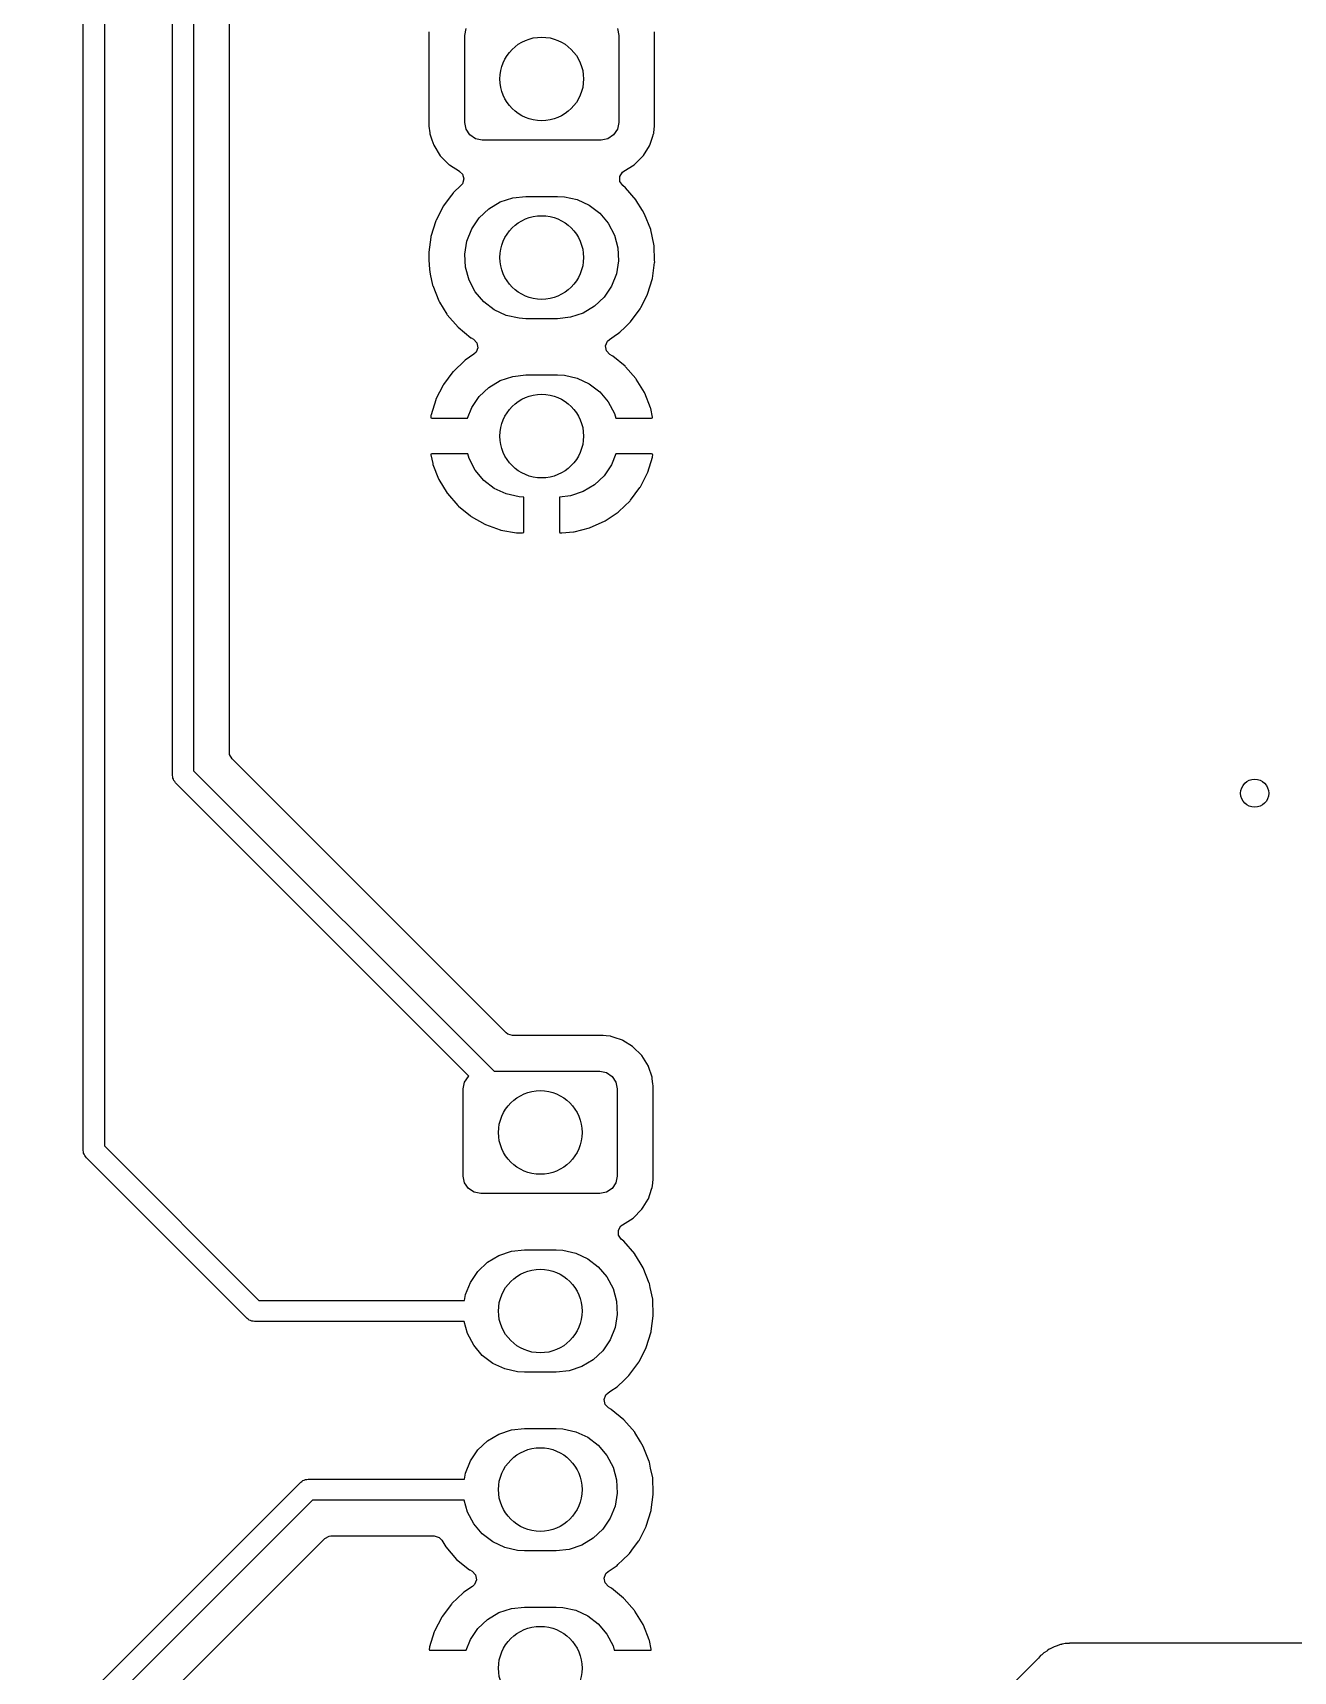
# Model space of a CAD drawing. Extents: x 51 to 243, y -135 to -54.
# Drawn here: x 51.2 to 69.13, y -107.74 to -84.43 of the extents above; entities that cross this region are included whole.
import ezdxf

# ---------------------------------------------------------------- set-up
doc = ezdxf.new("R2010")
doc.units = 0
doc.layers.add('BLACK', color=7, linetype='CONTINUOUS')

msp = doc.modelspace()

# ---------------------------------------------------------------- linework, layer by layer
at = {"layer": 'BLACK', "linetype": 'CONTINUOUS'}
for p, q in [((51.92, -100.33), (51.92, -58.166)), ((52.22, -58.2281), (52.22, -100.268)), ((53.19, -94.996), (53.19, -63.246)), ((53.49, -63.3081), (53.49, -94.9339)), ((53.9985, -94.671), (53.9985, -63.5709)), ((56.8365, -84.4196), (56.8365, -85.7604)), ((57.345, -84.47), (57.364, -84.3743)), ((57.345, -85.71), (57.345, -84.47)), ((59.516, -84.3743), (59.535, -84.47)), ((59.535, -84.47), (59.535, -85.71)), ((60.0435, -85.7604), (60.0435, -84.4196)), ((56.8365, -85.7604), (56.8368, -85.7636)), ((56.8368, -85.7636), (56.8368, -85.7636)), ((56.8368, -85.7636), (56.8467, -85.8586)), ((57.364, -85.8057), (57.345, -85.71)), ((59.535, -85.71), (59.516, -85.8057)), ((60.0391, -85.8037), (60.0435, -85.7604)), ((56.8467, -85.8586), (56.8475, -85.8662)), ((56.8475, -85.8662), (56.8497, -85.8727)), ((56.8497, -85.8727), (56.8497, -85.8727)), ((56.8497, -85.8727), (56.8768, -85.9542)), ((56.8768, -85.9542), (56.9034, -86.0339)), ((57.4182, -85.8868), (57.364, -85.8057)), ((57.4993, -85.941), (57.4182, -85.8868)), ((57.595, -85.96), (57.4993, -85.941)), ((59.285, -85.96), (57.595, -85.96)), ((59.3807, -85.941), (59.285, -85.96)), ((59.4618, -85.8868), (59.3807, -85.941)), ((59.516, -85.8057), (59.4618, -85.8868)), ((59.9771, -86.0327), (60.0157, -85.9163)), ((60.0157, -85.9163), (60.0306, -85.8714)), ((60.0306, -85.8714), (60.0328, -85.8649)), ((60.0306, -85.8714), (60.0306, -85.8714)), ((60.0328, -85.8649), (60.0335, -85.8577)), ((60.0335, -85.8577), (60.0391, -85.8037)), ((56.9034, -86.0339), (56.9965, -86.1843)), ((56.9965, -86.1843), (57.0017, -86.1895)), ((57.0017, -86.1895), (57.0561, -86.2438)), ((59.7593, -86.3085), (59.8843, -86.1833)), ((59.8843, -86.1833), (59.8881, -86.1771)), ((59.8881, -86.1771), (59.9733, -86.039)), ((59.9733, -86.039), (59.9771, -86.0327)), ((59.9733, -86.039), (59.9733, -86.039)), ((57.0561, -86.2438), (57.1217, -86.3093)), ((57.1217, -86.3093), (57.1279, -86.3131)), ((57.1279, -86.3131), (57.1279, -86.3131)), ((57.1279, -86.3131), (57.2723, -86.4021)), ((57.2723, -86.4021), (57.2709, -86.4043)), ((57.2709, -86.4043), (57.3153, -86.4433)), ((57.3153, -86.4433), (57.3348, -86.5116)), ((59.5503, -86.478), (59.587, -86.4172)), ((59.587, -86.4172), (59.6094, -86.4023)), ((59.6089, -86.4016), (59.7531, -86.3123)), ((59.6094, -86.4023), (59.6089, -86.4016)), ((59.7531, -86.3123), (59.7593, -86.3085)), ((57.2957, -86.6018), (57.1827, -86.7096)), ((57.3142, -86.5795), (57.2957, -86.6018)), ((57.3348, -86.5116), (57.3142, -86.5795)), ((59.5522, -86.5489), (59.5503, -86.478)), ((59.5922, -86.6076), (59.5522, -86.5489)), ((59.6295, -86.6382), (59.5922, -86.6076)), ((59.7828, -86.8149), (59.6295, -86.6382)), ((57.0368, -86.9057), (56.9386, -87.0988)), ((57.0392, -86.901), (57.0368, -86.9057)), ((57.0368, -86.9057), (57.0368, -86.9057)), ((57.1582, -86.741), (57.0392, -86.901)), ((57.1756, -86.7176), (57.1582, -86.741)), ((57.1788, -86.7133), (57.1756, -86.7176)), ((57.1827, -86.7096), (57.1788, -86.7133)), ((57.1827, -86.7096), (57.1827, -86.7096)), ((57.689, -86.937), (57.8501, -86.8402)), ((57.8501, -86.8402), (58.0282, -86.7803)), ((58.0282, -86.7803), (58.215, -86.76)), ((58.215, -86.76), (58.665, -86.76)), ((58.665, -86.76), (58.762, -86.7654)), ((58.762, -86.7654), (58.9454, -86.8064)), ((58.9454, -86.8064), (59.1157, -86.8858)), ((59.1157, -86.8858), (59.265, -87)), ((59.7856, -86.8194), (59.7828, -86.8149)), ((59.8719, -86.9616), (59.7856, -86.8194)), ((59.7856, -86.8194), (59.7856, -86.8194)), ((56.9332, -87.1095), (56.8638, -87.3329)), ((56.9386, -87.0988), (56.9332, -87.1095)), ((57.4468, -87.2216), (57.5525, -87.0661)), ((57.5525, -87.0661), (57.689, -86.937)), ((59.265, -87), (59.3863, -87.1435)), ((59.3863, -87.1435), (59.4739, -87.3097)), ((59.9042, -87.0149), (59.8719, -86.9616)), ((59.9901, -87.2324), (59.9042, -87.0149)), ((56.8631, -87.3382), (56.8343, -87.5557)), ((56.8638, -87.3329), (56.8631, -87.3382)), ((56.8631, -87.3382), (56.8631, -87.3382)), ((57.3464, -87.5814), (57.377, -87.396)), ((57.377, -87.396), (57.4468, -87.2216)), ((59.4739, -87.3097), (59.5238, -87.4909)), ((59.9912, -87.2377), (59.9901, -87.2324)), ((60.0101, -87.3278), (59.9912, -87.2377)), ((59.9912, -87.2377), (59.9912, -87.2377)), ((60.0382, -87.4614), (60.0101, -87.3278)), ((56.8343, -87.5557), (56.8331, -87.5648)), ((56.8331, -87.5648), (56.8333, -87.5702)), ((56.8333, -87.5702), (56.8367, -87.6633)), ((56.8333, -87.5702), (56.8333, -87.5702)), ((57.3562, -87.7691), (57.3464, -87.5814)), ((59.5238, -87.4909), (59.5336, -87.6786)), ((60.0384, -87.4667), (60.0382, -87.4614)), ((60.046, -87.6699), (60.0384, -87.4667)), ((56.8367, -87.6633), (56.8418, -87.7986)), ((56.8418, -87.7986), (56.8559, -87.8659)), ((57.4061, -87.9503), (57.3562, -87.7691)), ((59.503, -87.864), (59.4332, -88.0384)), ((59.5336, -87.6786), (59.503, -87.864)), ((60.0209, -87.8919), (60.0462, -87.7005)), ((60.0469, -87.6952), (60.046, -87.6699)), ((60.0462, -87.7005), (60.0469, -87.6952)), ((60.0462, -87.7005), (60.0462, -87.7005)), ((56.8559, -87.8659), (56.8886, -88.0217)), ((56.8886, -88.0217), (56.8899, -88.0276)), ((56.8899, -88.0276), (56.9758, -88.2451)), ((57.4937, -88.1165), (57.4061, -87.9503)), ((59.4332, -88.0384), (59.3275, -88.1939)), ((59.9468, -88.1505), (60.0162, -87.9271)), ((60.0162, -87.9271), (60.0209, -87.8919)), ((56.9758, -88.2451), (56.9885, -88.2661)), ((56.9885, -88.2661), (57.0917, -88.4362)), ((57.615, -88.26), (57.4937, -88.1165)), ((57.7643, -88.3742), (57.615, -88.26)), ((59.191, -88.323), (59.0299, -88.4198)), ((59.3275, -88.1939), (59.191, -88.323)), ((59.849, -88.343), (59.9444, -88.1553)), ((59.9444, -88.1553), (59.9468, -88.1505)), ((59.9444, -88.1553), (59.9444, -88.1553)), ((57.0917, -88.4362), (57.0972, -88.4451)), ((57.0972, -88.4451), (57.2505, -88.6218)), ((57.9346, -88.4536), (57.7643, -88.3742)), ((58.118, -88.4946), (57.9346, -88.4536)), ((58.215, -88.5), (58.118, -88.4946)), ((58.665, -88.5), (58.215, -88.5)), ((58.8518, -88.4797), (58.665, -88.5)), ((59.0299, -88.4198), (58.8518, -88.4797)), ((59.626, -88.6184), (59.7012, -88.5467)), ((59.7012, -88.5467), (59.8408, -88.359)), ((59.8408, -88.359), (59.849, -88.343)), ((57.2505, -88.6218), (57.4314, -88.7702)), ((57.4314, -88.7702), (57.436, -88.7728)), ((57.436, -88.7728), (57.436, -88.7728)), ((57.436, -88.7728), (57.469, -88.7916)), ((57.469, -88.7916), (57.5183, -88.8427)), ((59.3738, -88.8222), (59.403, -88.795)), ((59.403, -88.795), (59.4696, -88.7501)), ((59.4696, -88.7501), (59.5319, -88.7082)), ((59.5319, -88.7082), (59.5512, -88.6898)), ((59.5512, -88.6898), (59.626, -88.6184)), ((57.477, -89.0056), (57.3528, -89.0892)), ((57.5062, -88.9784), (57.477, -89.0056)), ((57.5322, -88.9123), (57.5062, -88.9784)), ((57.5183, -88.8427), (57.5322, -88.9123)), ((59.3479, -88.8883), (59.3738, -88.8222)), ((59.3617, -88.9579), (59.3479, -88.8883)), ((59.411, -89.009), (59.3617, -88.9579)), ((59.4437, -89.0276), (59.411, -89.009)), ((59.4525, -89.0336), (59.4437, -89.0276)), ((57.176, -89.2579), (57.0428, -89.437)), ((57.1831, -89.2499), (57.176, -89.2579)), ((57.3446, -89.0959), (57.1831, -89.2499)), ((57.3528, -89.0892), (57.3446, -89.0959)), ((59.625, -89.1751), (59.4525, -89.0336)), ((59.6327, -89.1826), (59.625, -89.1751)), ((59.7789, -89.3511), (59.6327, -89.1826)), ((57.0372, -89.446), (56.936, -89.6449)), ((57.0428, -89.437), (57.0372, -89.446)), ((57.5525, -89.6061), (57.689, -89.477)), ((57.689, -89.477), (57.8501, -89.3802)), ((57.8501, -89.3802), (58.0282, -89.3203)), ((58.0282, -89.3203), (58.215, -89.3)), ((58.215, -89.3), (58.665, -89.3)), ((58.665, -89.3), (58.762, -89.3054)), ((58.762, -89.3054), (58.9454, -89.3464)), ((58.9454, -89.3464), (59.1157, -89.4258)), ((59.1157, -89.4258), (59.265, -89.54)), ((59.7852, -89.3597), (59.7789, -89.3511)), ((59.901, -89.5505), (59.7852, -89.3597)), ((56.932, -89.6548), (56.8659, -89.8679)), ((56.936, -89.6449), (56.932, -89.6548)), ((57.4468, -89.7616), (57.5525, -89.6061)), ((59.265, -89.54), (59.3863, -89.6835)), ((59.3863, -89.6835), (59.4739, -89.8497)), ((59.9057, -89.56), (59.901, -89.5505)), ((59.9877, -89.7676), (59.9057, -89.56)), ((56.8636, -89.8783), (56.861, -89.898)), ((56.861, -89.898), (56.8632, -89.9122)), ((56.8632, -89.9122), (56.8763, -89.916)), ((56.8659, -89.8679), (56.8636, -89.8783)), ((56.8763, -89.916), (57.3851, -89.916)), ((57.3851, -89.916), (57.4468, -89.7616)), ((59.4739, -89.8497), (59.4922, -89.916)), ((59.4922, -89.916), (60.0016, -89.916)), ((59.9907, -89.7778), (59.9877, -89.7676)), ((60.0167, -89.9014), (59.9907, -89.7778)), ((60.0016, -89.916), (60.0152, -89.912)), ((60.0152, -89.912), (60.0167, -89.9014)), ((56.8648, -90.428), (56.8633, -90.4386)), ((56.8784, -90.424), (56.8648, -90.428)), ((57.3878, -90.424), (56.8784, -90.424)), ((57.4061, -90.4903), (57.3878, -90.424)), ((59.4949, -90.424), (59.4332, -90.5784)), ((60.0037, -90.424), (59.4949, -90.424)), ((60.0168, -90.4278), (60.0037, -90.424)), ((60.019, -90.442), (60.0168, -90.4278)), ((56.8633, -90.4386), (56.8893, -90.5622)), ((56.8893, -90.5622), (56.8923, -90.5724)), ((56.8923, -90.5724), (56.9743, -90.78)), ((57.4937, -90.6565), (57.4061, -90.4903)), ((57.615, -90.8), (57.4937, -90.6565)), ((59.4332, -90.5784), (59.3275, -90.7339)), ((59.948, -90.6852), (60.0141, -90.4721)), ((60.0141, -90.4721), (60.0164, -90.4617)), ((60.0164, -90.4617), (60.019, -90.442)), ((56.9743, -90.78), (56.979, -90.7895)), ((56.979, -90.7895), (57.0948, -90.9803)), ((57.7643, -90.9142), (57.615, -90.8)), ((59.191, -90.863), (59.0299, -90.9598)), ((59.3275, -90.7339), (59.191, -90.863)), ((59.8372, -90.903), (59.8428, -90.894)), ((59.8428, -90.894), (59.944, -90.6951)), ((59.944, -90.6951), (59.948, -90.6852)), ((57.0948, -90.9803), (57.1011, -90.9889)), ((57.1011, -90.9889), (57.2473, -91.1574)), ((57.9346, -90.9936), (57.7643, -90.9142)), ((58.118, -91.0346), (57.9346, -90.9936)), ((58.186, -91.0384), (58.118, -91.0346)), ((58.186, -91.5345), (58.186, -91.0384)), ((58.8518, -91.0197), (58.694, -91.0369)), ((58.694, -91.0369), (58.694, -91.5299)), ((59.0299, -90.9598), (58.8518, -91.0197)), ((59.5354, -91.2441), (59.6969, -91.0901)), ((59.6969, -91.0901), (59.704, -91.0821)), ((59.704, -91.0821), (59.8372, -90.903)), ((57.2473, -91.1574), (57.255, -91.1649)), ((57.255, -91.1649), (57.4275, -91.3064)), ((57.4275, -91.3064), (57.4363, -91.3124)), ((57.4363, -91.3124), (57.6303, -91.4228)), ((59.342, -91.3754), (59.5272, -91.2508)), ((59.5272, -91.2508), (59.5354, -91.2441)), ((57.6303, -91.4228), (57.6399, -91.4273)), ((57.6399, -91.4273), (57.8497, -91.5034)), ((57.8497, -91.5034), (57.86, -91.5062)), ((57.86, -91.5062), (58.0808, -91.5461)), ((58.0808, -91.5461), (58.089, -91.547)), ((58.089, -91.547), (58.1079, -91.5479)), ((58.1079, -91.5479), (58.1108, -91.548)), ((58.1108, -91.548), (58.1679, -91.548)), ((58.1679, -91.548), (58.1831, -91.5435)), ((58.1831, -91.5435), (58.1843, -91.5421)), ((58.1843, -91.5421), (58.186, -91.5345)), ((58.694, -91.5299), (58.6985, -91.5451)), ((58.6985, -91.5451), (58.6999, -91.5463)), ((58.6999, -91.5463), (58.7075, -91.548)), ((58.7075, -91.548), (58.7211, -91.548)), ((58.7211, -91.548), (58.7264, -91.5478)), ((58.7264, -91.5478), (58.8927, -91.5337)), ((58.8927, -91.5337), (58.9032, -91.5319)), ((58.9032, -91.5319), (59.1192, -91.4758)), ((59.1192, -91.4758), (59.1292, -91.4723)), ((59.1292, -91.4723), (59.3327, -91.3806)), ((59.3327, -91.3806), (59.342, -91.3754)), ((54.0014, -94.6978), (53.9985, -94.671)), ((54.0354, -94.7601), (54.0014, -94.6978)), ((57.9359, -98.6606), (54.0354, -94.7601)), ((53.1951, -95.0151), (53.19, -94.996)), ((53.1951, -95.0348), (53.1951, -95.0151)), ((53.205, -95.0519), (53.1951, -95.0348)), ((53.2101, -95.071), (53.205, -95.0519)), ((53.2241, -95.085), (53.2101, -95.071)), ((53.2339, -95.1021), (53.2241, -95.085)), ((53.49, -94.9339), (57.7621, -99.206)), ((57.4059, -99.2741), (53.2339, -95.1021)), ((57.9568, -98.6775), (57.9359, -98.6606)), ((58.0249, -98.6975), (57.9568, -98.6775)), ((59.3154, -98.6975), (58.0249, -98.6975)), ((59.3565, -98.7017), (59.3154, -98.6975)), ((59.413, -98.7075), (59.3565, -98.7017)), ((59.4199, -98.7082), (59.413, -98.7075)), ((59.413, -98.7075), (59.413, -98.7075)), ((59.4264, -98.7104), (59.4199, -98.7082)), ((59.472, -98.7255), (59.4264, -98.7104)), ((59.4264, -98.7104), (59.4264, -98.7104)), ((59.5877, -98.7639), (59.472, -98.7255)), ((59.594, -98.7677), (59.5877, -98.7639)), ((59.7299, -98.8515), (59.594, -98.7677)), ((59.594, -98.7677), (59.594, -98.7677)), ((59.7383, -98.8567), (59.7299, -98.8515)), ((59.8635, -98.9817), (59.7383, -98.8567)), ((59.9566, -99.1321), (59.8635, -98.9817)), ((57.344, -99.3603), (57.3982, -99.2792)), ((57.3982, -99.2792), (57.4059, -99.2741)), ((57.7621, -99.206), (59.265, -99.206)), ((59.265, -99.206), (59.3607, -99.225)), ((59.3607, -99.225), (59.4418, -99.2792)), ((59.4418, -99.2792), (59.496, -99.3603)), ((59.9589, -99.139), (59.9566, -99.1321)), ((60.0095, -99.2908), (59.9589, -99.139)), ((57.325, -99.456), (57.344, -99.3603)), ((57.325, -100.696), (57.325, -99.456)), ((59.496, -99.3603), (59.515, -99.456)), ((59.515, -99.456), (59.515, -100.696)), ((60.0125, -99.2998), (60.0095, -99.2908)), ((60.0132, -99.3067), (60.0125, -99.2998)), ((60.0216, -99.3872), (60.0132, -99.3067)), ((60.0132, -99.3067), (60.0132, -99.3067)), ((60.0235, -99.4056), (60.0216, -99.3872)), ((60.0235, -100.746), (60.0235, -99.4056)), ((51.9251, -100.349), (51.92, -100.33)), ((51.9251, -100.369), (51.9251, -100.349)), ((51.935, -100.386), (51.9251, -100.369)), ((51.9401, -100.405), (51.935, -100.386)), ((51.9541, -100.419), (51.9401, -100.405)), ((51.9639, -100.436), (51.9541, -100.419)), ((54.2499, -102.722), (51.9639, -100.436)), ((52.22, -100.268), (54.4181, -102.466)), ((57.344, -100.792), (57.325, -100.696)), ((57.3982, -100.873), (57.344, -100.792)), ((57.4793, -100.927), (57.3982, -100.873)), ((59.4418, -100.873), (59.3607, -100.927)), ((59.496, -100.792), (59.4418, -100.873)), ((59.515, -100.696), (59.496, -100.792)), ((59.9571, -101.019), (60.0024, -100.882)), ((60.0024, -100.882), (60.0106, -100.857)), ((60.0106, -100.857), (60.0128, -100.851)), ((60.0106, -100.857), (60.0106, -100.857)), ((60.0128, -100.851), (60.0139, -100.841)), ((60.0139, -100.841), (60.0191, -100.789)), ((60.0191, -100.789), (60.0235, -100.746)), ((57.575, -100.946), (57.4793, -100.927)), ((59.265, -100.946), (57.575, -100.946)), ((59.3607, -100.927), (59.265, -100.946)), ((59.8643, -101.169), (59.8833, -101.138)), ((59.8833, -101.138), (59.9533, -101.025)), ((59.9533, -101.025), (59.9571, -101.019)), ((59.9533, -101.025), (59.9533, -101.025)), ((59.5889, -101.388), (59.6625, -101.342)), ((59.6625, -101.342), (59.7393, -101.294)), ((59.7393, -101.294), (59.8643, -101.169)), ((59.5303, -101.464), (59.567, -101.403)), ((59.5322, -101.535), (59.5303, -101.464)), ((59.5722, -101.594), (59.5322, -101.535)), ((59.567, -101.403), (59.5894, -101.388)), ((59.6095, -101.624), (59.5722, -101.594)), ((59.5894, -101.388), (59.5889, -101.388)), ((57.669, -101.923), (57.8301, -101.826)), ((57.8301, -101.826), (58.0082, -101.766)), ((58.0082, -101.766), (58.195, -101.746)), ((58.195, -101.746), (58.645, -101.746)), ((58.645, -101.746), (58.742, -101.751)), ((58.742, -101.751), (58.9254, -101.792)), ((58.9254, -101.792), (59.0957, -101.872)), ((59.7628, -101.801), (59.6095, -101.624)), ((59.7656, -101.805), (59.7628, -101.801)), ((59.8422, -101.932), (59.7656, -101.805)), ((59.7656, -101.805), (59.7656, -101.805)), ((57.4268, -102.208), (57.5325, -102.052)), ((57.5325, -102.052), (57.669, -101.923)), ((59.0957, -101.872), (59.245, -101.986)), ((59.245, -101.986), (59.3663, -102.13)), ((59.8842, -102.001), (59.8422, -101.932)), ((59.9701, -102.218), (59.8842, -102.001)), ((57.357, -102.382), (57.4268, -102.208)), ((59.3663, -102.13), (59.4539, -102.296)), ((59.4539, -102.296), (59.5038, -102.477)), ((59.9712, -102.224), (59.9701, -102.218)), ((59.9836, -102.283), (59.9712, -102.224)), ((59.9712, -102.224), (59.9712, -102.224)), ((60.0182, -102.447), (59.9836, -102.283)), ((54.4181, -102.466), (57.3431, -102.466)), ((57.3431, -102.466), (57.357, -102.382)), ((59.5038, -102.477), (59.5136, -102.665)), ((60.0202, -102.503), (60.0182, -102.447)), ((60.0249, -102.627), (60.0202, -102.503)), ((54.267, -102.732), (54.2499, -102.722)), ((54.281, -102.746), (54.267, -102.732)), ((54.3001, -102.751), (54.281, -102.746)), ((54.3172, -102.761), (54.3001, -102.751)), ((54.3369, -102.761), (54.3172, -102.761)), ((54.356, -102.766), (54.3369, -102.761)), ((57.3392, -102.766), (54.356, -102.766)), ((57.3861, -102.936), (57.3392, -102.766)), ((59.5136, -102.665), (59.483, -102.85)), ((59.9974, -102.904), (60.0262, -102.686)), ((60.0269, -102.681), (60.0249, -102.627)), ((60.0262, -102.686), (60.0269, -102.681)), ((60.0262, -102.686), (60.0262, -102.686)), ((57.4737, -103.102), (57.3861, -102.936)), ((59.483, -102.85), (59.4132, -103.024)), ((59.9268, -103.136), (59.9962, -102.913)), ((59.9962, -102.913), (59.9974, -102.904)), ((57.595, -103.246), (57.4737, -103.102)), ((57.7443, -103.36), (57.595, -103.246)), ((59.3075, -103.18), (59.171, -103.309)), ((59.4132, -103.024), (59.3075, -103.18)), ((59.8256, -103.336), (59.9244, -103.141)), ((59.9244, -103.141), (59.9268, -103.136)), ((59.9244, -103.141), (59.9244, -103.141)), ((57.9146, -103.44), (57.7443, -103.36)), ((58.098, -103.481), (57.9146, -103.44)), ((58.8318, -103.466), (58.645, -103.486)), ((59.0099, -103.406), (58.8318, -103.466)), ((59.171, -103.309), (59.0099, -103.406)), ((59.6812, -103.533), (59.8208, -103.345)), ((59.8208, -103.345), (59.8256, -103.336)), ((58.195, -103.486), (58.098, -103.481)), ((58.645, -103.486), (58.195, -103.486)), ((59.4249, -103.753), (59.5119, -103.694)), ((59.5119, -103.694), (59.5251, -103.682)), ((59.5251, -103.682), (59.6036, -103.607)), ((59.6036, -103.607), (59.6812, -103.533)), ((59.3283, -103.874), (59.3543, -103.808)), ((59.3422, -103.944), (59.3283, -103.874)), ((59.3915, -103.995), (59.3422, -103.944)), ((59.3543, -103.808), (59.3834, -103.781)), ((59.3834, -103.781), (59.4249, -103.753)), ((59.424, -104.013), (59.3915, -103.995)), ((59.4286, -104.016), (59.424, -104.013)), ((59.424, -104.013), (59.424, -104.013)), ((59.6095, -104.164), (59.4286, -104.016)), ((59.7628, -104.341), (59.6095, -104.164)), ((57.669, -104.463), (57.8301, -104.366)), ((57.8301, -104.366), (58.0082, -104.306)), ((58.0082, -104.306), (58.195, -104.286)), ((58.195, -104.286), (58.645, -104.286)), ((58.645, -104.286), (58.742, -104.291)), ((58.742, -104.291), (58.9254, -104.332)), ((58.9254, -104.332), (59.0957, -104.412)), ((59.0957, -104.412), (59.245, -104.526)), ((59.7656, -104.345), (59.7628, -104.341)), ((59.8456, -104.477), (59.7656, -104.345)), ((59.7656, -104.345), (59.7656, -104.345)), ((57.4268, -104.748), (57.5325, -104.592)), ((57.5325, -104.592), (57.669, -104.463)), ((59.245, -104.526), (59.3663, -104.67)), ((59.8842, -104.541), (59.8456, -104.477)), ((59.9701, -104.758), (59.8842, -104.541)), ((57.357, -104.922), (57.4268, -104.748)), ((59.3663, -104.67), (59.4539, -104.836)), ((59.4539, -104.836), (59.5038, -105.017)), ((59.9712, -104.764), (59.9701, -104.758)), ((59.9894, -104.85), (59.9712, -104.764)), ((59.9712, -104.764), (59.9712, -104.764)), ((60.0182, -104.987), (59.9894, -104.85)), ((51.2019, -108.86), (55.0119, -105.05)), ((55.0119, -105.05), (55.029, -105.04)), ((55.029, -105.04), (55.043, -105.026)), ((55.043, -105.026), (55.0621, -105.021)), ((55.0621, -105.021), (55.0792, -105.011)), ((55.0792, -105.011), (55.0989, -105.011)), ((55.0989, -105.011), (55.118, -105.006)), ((55.118, -105.006), (57.3431, -105.006)), ((57.3431, -105.006), (57.357, -104.922)), ((59.5038, -105.017), (59.5136, -105.205)), ((60.0186, -104.998), (60.0182, -104.987)), ((60.026, -105.197), (60.0186, -104.998)), ((55.1801, -105.306), (51.458, -109.028)), ((57.3392, -105.306), (55.1801, -105.306)), ((57.3861, -105.476), (57.3392, -105.306)), ((59.5136, -105.205), (59.483, -105.39)), ((59.9976, -105.442), (60.0262, -105.226)), ((60.0269, -105.221), (60.026, -105.197)), ((60.0262, -105.226), (60.0269, -105.221)), ((60.0262, -105.226), (60.0262, -105.226)), ((57.4737, -105.642), (57.3861, -105.476)), ((59.4132, -105.564), (59.3075, -105.72)), ((59.483, -105.39), (59.4132, -105.564)), ((59.9268, -105.676), (59.9962, -105.453)), ((59.9962, -105.453), (59.9976, -105.442)), ((57.595, -105.786), (57.4737, -105.642)), ((57.7443, -105.9), (57.595, -105.786)), ((59.3075, -105.72), (59.171, -105.849)), ((59.824, -105.879), (59.9244, -105.681)), ((59.9244, -105.681), (59.9268, -105.676)), ((59.9244, -105.681), (59.9244, -105.681)), ((52.0034, -109.202), (55.3539, -105.851)), ((55.3539, -105.851), (55.4162, -105.817)), ((55.4162, -105.817), (55.4429, -105.814)), ((55.4429, -105.814), (56.9112, -105.814)), ((56.9112, -105.814), (56.9793, -105.835)), ((56.9793, -105.835), (57.0189, -105.875)), ((57.0189, -105.875), (57.0772, -105.971)), ((57.0772, -105.971), (57.2305, -106.148)), ((57.9146, -105.98), (57.7443, -105.9)), ((58.098, -106.021), (57.9146, -105.98)), ((58.195, -106.026), (58.098, -106.021)), ((58.645, -106.026), (58.195, -106.026)), ((58.8318, -106.006), (58.645, -106.026)), ((59.0099, -105.946), (58.8318, -106.006)), ((59.171, -105.849), (59.0099, -105.946)), ((59.6878, -106.064), (59.7467, -105.985)), ((59.7467, -105.985), (59.8208, -105.885)), ((59.8208, -105.885), (59.824, -105.879)), ((57.2305, -106.148), (57.4114, -106.296)), ((59.383, -106.321), (59.4691, -106.263)), ((59.4691, -106.263), (59.5119, -106.234)), ((59.5119, -106.234), (59.5243, -106.222)), ((59.5243, -106.222), (59.5953, -106.155)), ((59.5953, -106.155), (59.6812, -106.073)), ((59.6812, -106.073), (59.6878, -106.064)), ((57.4114, -106.296), (57.416, -106.299)), ((57.416, -106.299), (57.416, -106.299)), ((57.416, -106.299), (57.449, -106.318)), ((57.449, -106.318), (57.4983, -106.369)), ((57.4862, -106.504), (57.457, -106.532)), ((57.5122, -106.438), (57.4862, -106.504)), ((57.4983, -106.369), (57.5122, -106.438)), ((59.3279, -106.414), (59.3538, -106.348)), ((59.3417, -106.484), (59.3279, -106.414)), ((59.391, -106.535), (59.3417, -106.484)), ((59.3538, -106.348), (59.383, -106.321)), ((57.3246, -106.622), (57.1631, -106.776)), ((57.3328, -106.615), (57.3246, -106.622)), ((57.457, -106.532), (57.3328, -106.615)), ((59.4237, -106.554), (59.391, -106.535)), ((59.4325, -106.56), (59.4237, -106.554)), ((59.605, -106.701), (59.4325, -106.56)), ((59.6127, -106.709), (59.605, -106.701)), ((59.7589, -106.877), (59.6127, -106.709)), ((57.0172, -106.972), (56.916, -107.171)), ((57.0228, -106.963), (57.0172, -106.972)), ((57.156, -106.784), (57.0228, -106.963)), ((57.1631, -106.776), (57.156, -106.784)), ((57.669, -107.003), (57.8301, -106.906)), ((57.8301, -106.906), (58.0082, -106.846)), ((58.0082, -106.846), (58.195, -106.826)), ((58.195, -106.826), (58.645, -106.826)), ((58.645, -106.826), (58.742, -106.831)), ((58.742, -106.831), (58.9254, -106.872)), ((58.9254, -106.872), (59.0957, -106.952)), ((59.0957, -106.952), (59.245, -107.066)), ((59.7652, -106.886), (59.7589, -106.877)), ((59.881, -107.077), (59.7652, -106.886)), ((56.912, -107.181), (56.8459, -107.394)), ((56.916, -107.171), (56.912, -107.181)), ((57.4268, -107.288), (57.5325, -107.132)), ((57.5325, -107.132), (57.669, -107.003)), ((59.245, -107.066), (59.3663, -107.21)), ((59.8857, -107.086), (59.881, -107.077)), ((59.9677, -107.294), (59.8857, -107.086)), ((56.8436, -107.404), (56.841, -107.424)), ((56.841, -107.424), (56.8432, -107.438)), ((56.8432, -107.438), (56.8563, -107.442)), ((56.8459, -107.394), (56.8436, -107.404)), ((56.8563, -107.442), (57.3651, -107.442)), ((57.3651, -107.442), (57.4268, -107.288)), ((59.3663, -107.21), (59.4539, -107.376)), ((59.4539, -107.376), (59.4722, -107.442)), ((59.4722, -107.442), (59.9816, -107.442)), ((59.9707, -107.304), (59.9677, -107.294)), ((59.9967, -107.427), (59.9707, -107.304)), ((59.9816, -107.442), (59.9952, -107.438)), ((59.9952, -107.438), (59.9967, -107.427)), ((65.658, -107.427), (65.6324, -107.446)), ((65.6698, -107.419), (65.658, -107.427)), ((65.6897, -107.411), (65.6698, -107.419)), ((65.7075, -107.402), (65.6897, -107.411)), ((65.7191, -107.395), (65.7075, -107.402)), ((65.7259, -107.391), (65.7191, -107.395)), ((65.7703, -107.378), (65.7259, -107.391)), ((65.7815, -107.375), (65.7703, -107.378)), ((65.8171, -107.361), (65.7815, -107.375)), ((65.8244, -107.358), (65.8171, -107.361)), ((65.8171, -107.361), (65.8171, -107.361)), ((65.8323, -107.357), (65.8244, -107.358)), ((65.8387, -107.356), (65.8323, -107.357)), ((65.8323, -107.357), (65.8323, -107.357)), ((65.8457, -107.355), (65.8387, -107.356)), ((65.8651, -107.351), (65.8457, -107.355)), ((65.8857, -107.345), (65.8651, -107.351)), ((65.9318, -107.343), (65.8857, -107.345)), ((65.9437, -107.343), (65.9318, -107.343)), ((65.9481, -107.342), (65.9437, -107.343)), ((65.9772, -107.342), (65.9481, -107.342)), ((65.9811, -107.342), (65.9772, -107.342)), ((65.997, -107.341), (65.9811, -107.342)), ((66.052, -107.34), (65.997, -107.341)), ((66.0597, -107.341), (66.052, -107.34)), ((66.0716, -107.342), (66.0597, -107.341)), ((66.0597, -107.341), (66.0597, -107.341)), ((72.0235, -107.342), (66.0716, -107.342)), ((65.4977, -107.561), (61.7639, -111.295)), ((65.5057, -107.552), (65.4977, -107.561)), ((65.5352, -107.517), (65.5057, -107.552)), ((65.5525, -107.504), (65.5352, -107.517)), ((65.5675, -107.491), (65.5525, -107.504)), ((65.5827, -107.476), (65.5675, -107.491)), ((65.5895, -107.472), (65.5827, -107.476)), ((65.6225, -107.453), (65.5895, -107.472)), ((65.5895, -107.472), (65.5895, -107.472)), ((65.6324, -107.446), (65.6225, -107.453))]:
    msp.add_line(p, q, dxfattribs=at)
at = {"layer": 'BLACK'}
for centre, radius in [((58.44, -85.09), 0.595), ((58.44, -87.63), 0.595), ((58.44, -90.17), 0.595), ((68.58, -95.25), 0.2), ((58.42, -100.076), 0.595), ((58.42, -102.616), 0.595), ((58.42, -105.156), 0.595), ((58.42, -107.696), 0.595)]:
    msp.add_circle(centre, radius, dxfattribs=at)

doc.saveas('drawing.dxf')
